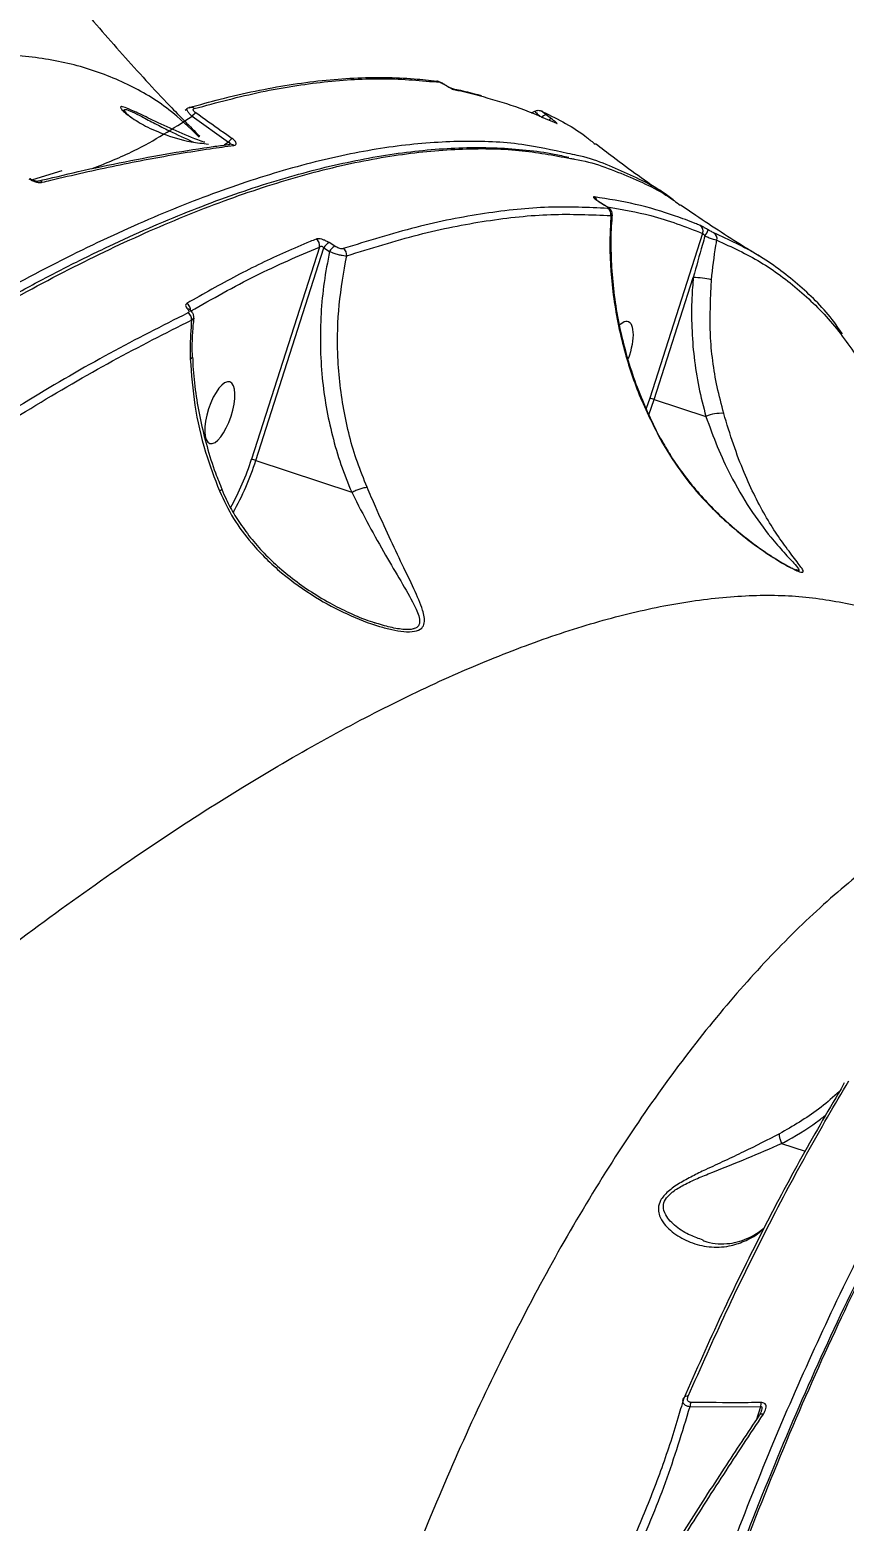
# Model space of a CAD drawing. Header units: millimetres. Extents: x -6028 to 5958, y -6064 to 4137.
# Drawn here: x 582.9 to 700.4, y -1043.1 to -827.9 of the extents above; entities that cross this region are included whole.
import ezdxf

# ---------------------------------------------------------------- set-up
doc = ezdxf.new("R2010")
doc.units = ezdxf.units.MM
for name, color, linetype in [('DIKOM_ОБЪЕКТ', 7, 'Continuous'), ('DIKOM_РАЗМЕР_ЗОНА', 7, 'Continuous'), ('DIKOM_РАЗМЕР_ОБЪЕКТА', 7, 'Continuous')]:
    doc.layers.add(name, color=color, linetype=linetype)
doc.styles.add('style1', font='arial.ttf', dxfattribs={"width": 0.8})
doc.dimstyles.new('1-50', dxfattribs={"dimtxt": 300, "dimasz": 200, "dimexe": 100, "dimexo": 0, "dimgap": 100, "dimtad": 1, "dimtxsty": 'style1', "dimcen": 200, "dimclrd": 7, "dimclre": 7, "dimclrt": 7, "dimadec": 1, "dimazin": 2, "dimtfac": 1, "dimtmove": 0, "dimatfit": 2, "dimfxl": 0, "dimlwd": 25, "dimlwe": 18, "dimarcsym": 0})

# ---------------------------------------------------------------- blocks, each defined once
blk = doc.blocks.new('*D9')
at = {"layer": 'Defpoints', "color": 0, "transparency": 16777216}
for p in [(-6027.56, 1459.58), (4556.58, 1382.7), (4556.58, -5964.37)]:
    blk.add_point(p, dxfattribs=at)
at = {"layer": 'DIKOM_РАЗМЕР_ЗОНА', "color": 7, "lineweight": 18, "transparency": 16777216}
for p, q in [((-6027.56, 1459.58), (-6027.56, -6064.37)), ((4556.58, 1382.7), (4556.58, -6064.37))]:
    blk.add_line(p, q, dxfattribs=at)
at = {"layer": 'DIKOM_РАЗМЕР_ЗОНА', "color": 7, "lineweight": 25, "transparency": 16777216}
blk.add_line((-5827.56, -5964.37), (4356.58, -5964.37), dxfattribs=at)
at = {"layer": 'DIKOM_РАЗМЕР_ЗОНА', "color": 7, "transparency": 16777216}
for points in [[(-5827.56, -5931.03), (-5827.56, -5997.7), (-6027.56, -5964.37)], [(4356.58, -5931.03), (4356.58, -5997.7), (4556.58, -5964.37)]]:
    blk.add_solid(points, dxfattribs=at)
at = {"layer": 'DIKOM_РАЗМЕР_ЗОНА', "color": 7, "transparency": 16777216, "insert": (157.08, -5711.2), "char_height": 300, "attachment_point": 5, "style": 'style1'}
blk.add_mtext('10600', dxfattribs=at)
blk = doc.blocks.new('*D11')
at = {"layer": 'Defpoints', "color": 0, "transparency": 16777216}
for p in [(259.43, 2965.58), (1920.55, -3002.33), (4022.59, -3002.33)]:
    blk.add_point(p, dxfattribs=at)
at = {"layer": 'DIKOM_РАЗМЕР_ОБЪЕКТА', "color": 7, "lineweight": 18, "transparency": 16777216}
for p, q in [((259.43, 2965.58), (4122.59, 2965.58)), ((1920.55, -3002.33), (4122.59, -3002.33))]:
    blk.add_line(p, q, dxfattribs=at)
at = {"layer": 'DIKOM_РАЗМЕР_ОБЪЕКТА', "color": 7, "lineweight": 25, "transparency": 16777216}
blk.add_line((4022.59, 2765.58), (4022.59, -2802.33), dxfattribs=at)
at = {"layer": 'DIKOM_РАЗМЕР_ОБЪЕКТА', "color": 7, "transparency": 16777216}
for points in [[(3989.25, 2765.58), (4055.92, 2765.58), (4022.59, 2965.58)], [(3989.25, -2802.33), (4055.92, -2802.33), (4022.59, -3002.33)]]:
    blk.add_solid(points, dxfattribs=at)
at = {"layer": 'DIKOM_РАЗМЕР_ОБЪЕКТА', "color": 7, "transparency": 16777216, "insert": (3769.41, -24.42), "char_height": 300, "attachment_point": 5, "rotation": 90, "style": 'style1'}
blk.add_mtext('6000', dxfattribs=at)
blk = doc.blocks.new('*D12')
at = {"layer": 'Defpoints', "color": 0, "transparency": 16777216}
for p in [(3056.58, 1987.9), (-4027.97, 676.5), (3056.58, -3714.77)]:
    blk.add_point(p, dxfattribs=at)
at = {"layer": 'DIKOM_РАЗМЕР_ОБЪЕКТА', "color": 7, "lineweight": 18, "transparency": 16777216}
for p, q in [((3056.58, 1987.9), (3056.58, -3814.77)), ((-4027.97, 676.5), (-4027.97, -3814.77))]:
    blk.add_line(p, q, dxfattribs=at)
at = {"layer": 'DIKOM_РАЗМЕР_ОБЪЕКТА', "color": 7, "lineweight": 25, "transparency": 16777216}
blk.add_line((-3827.97, -3714.77), (2856.58, -3714.77), dxfattribs=at)
at = {"layer": 'DIKOM_РАЗМЕР_ОБЪЕКТА', "color": 7, "transparency": 16777216}
for points in [[(-3827.97, -3681.44), (-3827.97, -3748.11), (-4027.97, -3714.77)], [(2856.58, -3681.44), (2856.58, -3748.11), (3056.58, -3714.77)]]:
    blk.add_solid(points, dxfattribs=at)
at = {"layer": 'DIKOM_РАЗМЕР_ОБЪЕКТА', "color": 7, "transparency": 16777216, "insert": (20, -3461.6), "char_height": 300, "attachment_point": 5, "style": 'style1'}
blk.add_mtext('7100', dxfattribs=at)

msp = doc.modelspace()

# ---------------------------------------------------------------- linework, layer by layer
at = {"layer": 'DIKOM_ОБЪЕКТ', "color": 7, "linetype": 'Continuous', "lineweight": 15}
for p, q in [((596.839, -839.899), (596.801, -839.855)), ((605.307, -839.484), (605.558, -839.322)), ((606.315, -840.395), (611.558, -844.106)), ((655.293, -839.915), (655.758, -839.644)), ((658.178, -840.761), (657.397, -840.177)), ((658.715, -841.312), (658.714, -841.311)), ((611.558, -844.106), (610.964, -844.55)), ((611.77, -844.424), (611.75, -844.427)), ((587.55, -848.278), (583.291, -849.555)), ((664.998, -852.71), (665.826, -853.218)), ((665.045, -852.723), (664.998, -852.71)), ((665.873, -853.231), (665.826, -853.218)), ((626.899, -859.137), (626.103, -858.624)), ((679.962, -857.288), (672.355, -881.046)), ((624.706, -859.253), (614.903, -889.869)), ((615.525, -890.064), (625.35, -859.381)), ((625.35, -859.381), (626.148, -859.895)), ((672.978, -881.239), (678.612, -863.644)), ((606.336, -875.169), (606.336, -875.16)), ((672.355, -881.046), (671.841, -882.552)), ((672.202, -883.455), (672.978, -881.239)), ((672.978, -881.239), (680.438, -883.71)), ((674.12, -887.308), (674.119, -887.307)), ((615.525, -890.064), (629.35, -894.644)), ((693.506, -905.858), (693.416, -905.829)), ((699.679, -981.164), (699.368, -981.423)), ((691.352, -988.62), (694.74, -989.742)), ((677.186, -1025.522), (677.142, -1025.691)), ((678.15, -1026.579), (688.308, -1026.615)), ((688.308, -1026.615), (687.68, -1028.576))]:
    msp.add_line(p, q, dxfattribs=at)
at = {"layer": 'DIKOM_ОБЪЕКТ', "color": 7, "linetype": 'Continuous', "lineweight": 15, "flags": 128}
for points in [[(656.92, -839.738), (656.798, -839.659), (656.761, -839.641)], [(658.867, -841.403), (658.734, -841.321), (658.715, -841.311)], [(674.119, -887.307), (674.104, -887.309), (674.04, -887.334)], [(700.376, -979.874), (700.333, -979.966), (700.304, -980.078)]]:
    msp.add_lwpolyline(points, dxfattribs=at)
at = {"layer": 'DIKOM_ОБЪЕКТ', "color": 7, "linetype": 'Continuous', "lineweight": 15}
for centre, radius, start, end in [((641.527, -836.188), 0.888, 52.8173, 83.45751), ((643.574, -837.196), 0.853, 52.48831, 76.71149), ((606.125, -839.945), 0.843, 52.17759, 106.53145), ((607.605, -841.322), 1.589, 117.4212, 144.30346), ((657.569, -841.15), 0.988, 99.99153, 149.99156), ((658.193, -841.309), 0.548, 91.66595, 138.59254), ((612.863, -845.008), 1.586, 118.50324, 145.33069), ((611.865, -845.177), 0.759, 50.50156, 97.19759), ((584.237, -850.44), 0.715, 47.22985, 102.37514), ((663.824, -852.812), 0.955, 19.33619, 56.96945), ((665.736, -854.534), 1.014, 349.1266, 57.07131), ((679.051, -856.946), 0.972, 339.40411, 55.99058), ((623.622, -859.045), 1.103, 349.13551, 57.57238), ((626.86, -860.131), 1.686, 116.66799, 153.58788), ((676.009, -854.864), 5.126, 326.75528, 338.08723), ((681.067, -858.045), 0.972, 346.7331, 57.20555), ((627.656, -860.639), 1.681, 116.75981, 153.76501), ((627.528, -860.416), 1.109, 354.67206, 57.02121), ((677.681, -881.934), 18.313, 78.77656, 87.08628), ((604.989, -868.37), 1.134, 352.50307, 59.13936), ((605.72, -868.67), 0.477, 47.06125, 96.20752), ((605.084, -869.746), 1.168, 357.90807, 57.05387), ((606.002, -875.056), 0.352, 279.19197, 341.29011), ((668.824, -893.578), 13.019, 71.39346, 74.26502), ((682.617, -888.684), 5.43, 85.87673, 113.66115), ((578.39, -878.291), 38.304, 330.98344, 342.40609), ((577.947, -878.148), 39.422, 330.50087, 342.40544), ((610.091, -906.287), 17.108, 71.47932, 73.66424), ((677.764, -1025.694), 0.627, 78.93902, 150.45938), ((680.194, -1026.65), 2.045, 160.61352, 178.01578), ((690.338, -1026.634), 2.03, 161.95263, 179.46188), ((688.555, -1028.174), 0.518, 70.64815, 138.95235)]:
    msp.add_arc(centre, radius, start, end, dxfattribs=at)
at = {"layer": 'DIKOM_ОБЪЕКТ', "color": 7, "linetype": 'Continuous', "lineweight": 15, "extrusion": (0, 0, -1)}
for start_param, end_param in [(2.5263926, 2.9597107), (2.9597107, 4.8134048)]:
    msp.add_ellipse((667.748, -874.424), major_axis=(-1.441, -4.436), ratio=0.3666354, start_param=start_param, end_param=end_param, dxfattribs=at)
msp.add_ellipse((610.325, -883.156), major_axis=(-1.441, -4.436), ratio=0.3666354, dxfattribs=at)
at = {"layer": 'DIKOM_ОБЪЕКТ', "color": 7, "linetype": 'Continuous', "lineweight": 15}
for points, knots in [([(568.723, -795.845), (569.584, -797.145), (572.309, -801.258), (577.161, -807.98), (583.269, -816.018), (589.636, -823.858), (596.252, -831.492), (602.174, -837.975), (605.982, -841.819), (607.419, -843.271)], [0, 0, 0, 0, 0.0758351, 0.2398952, 0.40438, 0.5692233, 0.7343637, 0.8997258, 1, 1, 1, 1]), ([(607.348, -843.382), (605.927, -842.01), (602.792, -838.98), (597.059, -835.602), (590.328, -833.026), (583.015, -831.649), (575.244, -831.372), (567.082, -832.114), (558.306, -833.877), (548.921, -836.692), (538.943, -840.569), (528.653, -845.389), (518.102, -851.085), (507.345, -857.579), (496.147, -865), (484.519, -873.378), (472.511, -882.632), (464.29, -889.499), (460.182, -892.932)], [0, 0, 0, 0, 0.0539819, 0.1191354, 0.1852241, 0.2513138, 0.3133856, 0.375507, 0.43758, 0.5014618, 0.5653949, 0.6292777, 0.6902275, 0.7512212, 0.8121712, 0.8747653, 0.9374064, 1, 1, 1, 1]), ([(605.891, -839.151), (607.392, -838.724), (610.63, -837.802), (615.438, -836.71), (620.341, -835.808), (625.084, -835.185), (629.673, -834.83), (634.107, -834.753), (638.104, -834.902), (640.55, -835.202), (641.627, -835.335)], [0, 0, 0, 0, 0.1133804, 0.2445721, 0.3756015, 0.5062156, 0.6364442, 0.7667116, 0.8973132, 1, 1, 1, 1]), ([(606.641, -839.279), (609.884, -838.41), (616.369, -836.672), (625.468, -835.294), (634.125, -834.753), (639.417, -835.239), (642.064, -835.481)], [0, 0, 0, 0, 0.2486174, 0.497234, 0.7486153, 1, 1, 1, 1]), ([(641.641, -835.31), (641.711, -835.322), (641.888, -835.353), (642.185, -835.475), (642.591, -835.686), (642.91, -835.897), (643.053, -835.991)], [0, 0, 0, 0, 0.13881096, 0.35339961, 0.70999345, 1, 1, 1, 1]), ([(642.064, -835.481), (642.081, -835.484), (642.143, -835.496), (642.315, -835.565), (642.594, -835.711), (642.803, -835.843), (642.907, -835.909)], [0, 0, 0, 0, 0.108452, 0.3983734, 0.6996823, 1, 1, 1, 1]), ([(642.906, -835.891), (642.941, -835.914), (643.106, -836.024), (643.369, -836.177), (643.617, -836.304), (643.739, -836.356), (643.78, -836.369), (643.76, -836.364), (643.751, -836.362)], [0, 0, 0, 0, 0.08400119, 0.3937027, 0.63042458, 0.79933097, 0.91148368, 1, 1, 1, 1]), ([(642.907, -835.909), (643.054, -836.002), (643.348, -836.188), (643.744, -836.395), (643.981, -836.492), (644.073, -836.514), (644.093, -836.519)], [0, 0, 0, 0, 0.3053958, 0.6114798, 0.9125267, 1, 1, 1, 1]), ([(643.752, -836.364), (643.835, -836.38), (645.325, -836.658), (646.71, -837.042), (648.017, -837.405)], [0, 0, 0, 0, 0.0557591, 1, 1, 1, 1]), ([(644.093, -836.519), (644.353, -836.576), (645.651, -836.859), (647.091, -837.171), (648.177, -837.515), (648.305, -837.555)], [0, 0, 0, 0, 0.1806018, 0.9031321, 1, 1, 1, 1]), ([(596.907, -839.206), (596.601, -839.105), (595.967, -838.896), (595.976, -839.191), (596.415, -839.669), (596.84, -840.081), (597.211, -840.311), (597.267, -840.345)], [0, 0, 0, 0, 0.2370507, 0.4907782, 0.7242651, 0.9584593, 1, 1, 1, 1]), ([(608.161, -844.148), (607.982, -844.087), (606.547, -843.596), (603.984, -842.491), (600.833, -841.063), (598.353, -839.83), (597.33, -839.388), (596.907, -839.206)], [0, 0, 0, 0, 0.0410818, 0.3300131, 0.6171152, 0.8416577, 1, 1, 1, 1]), ([(605.55, -839.309), (605.58, -839.284), (605.684, -839.197), (605.81, -839.164), (605.899, -839.141)], [0, 0, 0, 0, 0.2869814, 1, 1, 1, 1]), ([(606.874, -839.911), (606.829, -839.877), (606.714, -839.79), (606.566, -839.637), (606.483, -839.478), (606.499, -839.345), (606.591, -839.303), (606.641, -839.279)], [0, 0, 0, 0, 0.1208125, 0.3074856, 0.522975, 0.7373594, 1, 1, 1, 1]), ([(648.305, -837.555), (650.106, -838.078), (653.841, -839.161), (657.152, -840.638), (658.867, -841.403)], [0, 0, 0, 0, 0.482048, 1, 1, 1, 1]), ([(591.934, -847.943), (593.972, -847.124), (599.027, -845.091), (603.591, -842.15), (606.315, -840.395)], [0, 0, 0, 0, 0.4032102, 1, 1, 1, 1]), ([(596.801, -839.855), (596.697, -839.747), (596.528, -839.571), (596.519, -839.397), (596.747, -839.346), (597.686, -839.73), (599.132, -840.471), (600.958, -841.429), (603.433, -842.712), (605.341, -843.575), (606.527, -844.111)], [0, 0, 0, 0, 0.0719913, 0.1176269, 0.2297379, 0.3326725, 0.4570281, 0.6057136, 0.7549392, 1, 1, 1, 1]), ([(596.749, -839.857), (596.748, -839.856), (596.73, -839.832), (596.82, -839.936), (597.056, -840.148), (597.349, -840.369), (597.527, -840.502)], [0, 0, 0, 0, 0.0065017, 0.2396196, 0.5401506, 1, 1, 1, 1]), ([(597.267, -840.345), (597.902, -840.78), (599.226, -841.684), (602.294, -843.033), (605.374, -844.027), (607.839, -844.298), (608.682, -844.391)], [0, 0, 0, 0, 0.2452352, 0.5107508, 0.8326286, 1, 1, 1, 1]), ([(605.558, -839.322), (605.539, -839.328), (605.481, -839.347), (605.571, -839.542), (605.815, -839.871), (606.1, -840.182), (606.278, -840.358), (606.315, -840.395)], [0, 0, 0, 0, 0.1303452, 0.4108409, 0.6778408, 0.933157, 1, 1, 1, 1]), ([(612.106, -843.614), (611.58, -843.248), (609.826, -842.027), (608.09, -840.783), (606.874, -839.911)], [0, 0, 0, 0, 0.2996338, 1, 1, 1, 1]), ([(655.781, -839.682), (655.778, -839.678), (655.756, -839.65), (655.861, -839.758), (656.102, -840.008), (656.336, -840.259), (656.478, -840.407), (656.481, -840.409)], [0, 0, 0, 0, 0.0507711, 0.3674561, 0.6807506, 0.9942371, 1, 1, 1, 1]), ([(655.776, -839.671), (655.856, -839.631), (656.009, -839.553), (656.252, -839.522), (656.462, -839.538), (656.625, -839.583), (656.718, -839.62), (656.754, -839.638), (656.76, -839.642)], [0, 0, 0, 0, 0.246223, 0.4720719, 0.666447, 0.8308224, 0.9709714, 1, 1, 1, 1]), ([(657.397, -840.177), (657.329, -840.125), (657.183, -840.015), (657.006, -839.871), (656.887, -839.763), (656.849, -839.71), (656.896, -839.728), (656.92, -839.738)], [0, 0, 0, 0, 0.1798511, 0.3801188, 0.58109, 0.7906818, 1, 1, 1, 1]), ([(656.92, -839.738), (659.133, -840.828), (661.81, -842.147), (664.057, -844.093), (664.447, -844.431)], [0, 0, 0, 0, 0.8263684, 1, 1, 1, 1]), ([(658.867, -841.403), (658.909, -841.42), (658.993, -841.453), (658.944, -841.379), (658.767, -841.219), (658.498, -841.003), (658.279, -840.838), (658.178, -840.761)], [0, 0, 0, 0, 0.21315013, 0.42649833, 0.63059698, 0.82891645, 1, 1, 1, 1]), ([(387.788, -1045.019), (390.591, -1041.556), (398.141, -1032.227), (410.558, -1017.44), (425.017, -1000.849), (439.664, -984.719), (454.452, -969.119), (469.332, -954.119), (483.977, -940.049), (498.341, -926.936), (512.387, -914.783), (526.344, -903.394), (540.159, -892.842), (553.779, -883.185), (566.904, -874.636), (579.501, -867.197), (591.548, -860.848), (603.243, -855.485), (614.527, -851.17), (625.35, -847.947), (635.48, -845.876), (644.876, -844.971), (653.405, -845.065), (658.481, -846.016), (660.924, -846.473)], [0, 0, 0, 0, 0.0270967, 0.0729981, 0.1189345, 0.1648358, 0.2120704, 0.2593436, 0.3065779, 0.3524793, 0.3984159, 0.4443172, 0.4915518, 0.5388248, 0.5860592, 0.6319598, 0.6778961, 0.7237966, 0.7710307, 0.8183032, 0.8655372, 0.9114381, 0.9573746, 1, 1, 1, 1]), ([(471.765, -950.986), (473.087, -949.696), (476.803, -946.071), (482.888, -940.313), (490.008, -933.71), (497.075, -927.329), (504.07, -921.175), (510.989, -915.255), (517.837, -909.564), (524.615, -904.101), (531.327, -898.862), (537.973, -893.847), (544.556, -889.053), (551.077, -884.481), (557.539, -880.129), (563.94, -875.998), (570.264, -872.099), (576.487, -868.448), (582.584, -865.06), (588.549, -861.938), (594.386, -859.08), (600.096, -856.484), (605.684, -854.149), (611.149, -852.074), (616.493, -850.26), (621.719, -848.705), (626.826, -847.411), (631.817, -846.377), (636.68, -845.607), (641.399, -845.103), (645.952, -844.872), (650.335, -844.908), (654.535, -845.227), (657.975, -845.684), (659.95, -846.141), (660.642, -846.301)], [0, 0, 0, 0, 0.0173391, 0.0487132, 0.0801576, 0.1114969, 0.1426816, 0.173748, 0.2047323, 0.2356692, 0.2665945, 0.2975397, 0.3285326, 0.3596076, 0.3908014, 0.4221488, 0.4536228, 0.4850581, 0.5163219, 0.5474591, 0.5785047, 0.6094944, 0.6404632, 0.6714451, 0.702464, 0.7335524, 0.7647453, 0.7960744, 0.8275515, 0.8590141, 0.8903155, 0.9214506, 0.9524475, 0.9833327, 1, 1, 1, 1]), ([(660.491, -845.759), (658.318, -845.268), (653.53, -844.188), (645.314, -843.853), (636.033, -844.505), (626.093, -846.334), (615.546, -849.274), (604.424, -853.318), (592.783, -858.44), (580.676, -864.62), (568.718, -871.514), (556.99, -878.954), (545.562, -886.775), (533.856, -895.348), (521.926, -904.63), (509.881, -914.536), (497.748, -925.039), (486.833, -934.913), (479.918, -941.455), (477.101, -944.121)], [0, 0, 0, 0, 0.053949, 0.118869, 0.1835843, 0.2482998, 0.3132195, 0.3782427, 0.4432665, 0.5081857, 0.5729015, 0.6285527, 0.6844995, 0.7405128, 0.7965254, 0.8524724, 0.9073622, 0.9622527, 1, 1, 1, 1]), ([(584.074, -849.757), (586.017, -849.287), (590.288, -848.252), (596.675, -846.909), (603.246, -845.697), (608.268, -844.88), (611.038, -844.538), (611.752, -844.45)], [0, 0, 0, 0, 0.2003197, 0.4402664, 0.6792738, 0.9173723, 1, 1, 1, 1]), ([(584.723, -849.915), (585.124, -849.817), (587.131, -849.325), (592.293, -848.122), (600.031, -846.522), (607.18, -845.303), (611.209, -844.748), (612.348, -844.591)], [0, 0, 0, 0, 0.0413721, 0.206869, 0.5381531, 0.8694366, 1, 1, 1, 1]), ([(611.558, -844.106), (611.597, -844.115), (611.663, -844.131), (611.727, -844.175), (611.759, -844.222), (611.765, -844.279), (611.73, -844.37), (611.657, -844.458), (611.572, -844.51), (611.546, -844.526)], [0, 0, 0, 0, 0.1488188, 0.2480136, 0.3274616, 0.4341633, 0.5651412, 0.8670221, 1, 1, 1, 1]), ([(612.348, -844.591), (612.469, -844.559), (612.668, -844.505), (612.718, -844.291), (612.607, -844.055), (612.377, -843.814), (612.187, -843.674), (612.106, -843.614)], [0, 0, 0, 0, 0.3039248, 0.5023408, 0.7016951, 0.8732482, 1, 1, 1, 1]), ([(675.79, -852.528), (675.757, -852.5), (673.795, -850.853), (669.154, -848.657), (664.084, -846.421), (660.947, -845.843), (660.491, -845.759)], [0, 0, 0, 0, 0.0076887, 0.4645174, 0.9220751, 1, 1, 1, 1]), ([(664.533, -844.321), (665.365, -844.965), (668.563, -847.441), (672.223, -850.038), (675.055, -851.986), (675.407, -852.229)], [0, 0, 0, 0, 0.2351942, 0.9047563, 1, 1, 1, 1]), ([(660.924, -846.473), (661.116, -846.502), (664.068, -846.951), (669.072, -848.955), (674.15, -851.192), (676.436, -853.009), (676.724, -853.238)], [0, 0, 0, 0, 0.0313161, 0.4829073, 0.9348651, 1, 1, 1, 1]), ([(582.76, -849.394), (582.916, -849.487), (583.225, -849.673), (583.747, -849.859), (584.284, -849.969), (584.57, -849.934), (584.723, -849.915)], [0, 0, 0, 0, 0.2321762, 0.4639382, 0.7139602, 1, 1, 1, 1]), ([(582.924, -849.358), (582.933, -849.365), (583.003, -849.417), (583.19, -849.517), (583.472, -849.639), (583.761, -849.719), (583.971, -849.748), (584.081, -849.742), (584.081, -849.742), (584.081, -849.742)], [0, 0, 0, 0, 0.0222223, 0.1781132, 0.3669572, 0.5840036, 0.7685379, 0.9182715, 1, 1, 1, 1]), ([(664.345, -852.011), (664.292, -852.011), (664.187, -852.01), (664.217, -852.115), (664.386, -852.287), (664.66, -852.495), (664.891, -852.642), (664.998, -852.71)], [0, 0, 0, 0, 0.2131192, 0.4264466, 0.6306406, 0.8289423, 1, 1, 1, 1]), ([(679.595, -856.14), (679.361, -856.043), (678.191, -855.557), (675.133, -854.416), (670.33, -852.983), (666.341, -852.336), (664.345, -852.011)], [0, 0, 0, 0, 0.0480623, 0.2403226, 0.6198802, 1, 1, 1, 1]), ([(666.287, -853.683), (663.472, -853.554), (657.841, -853.295), (648.561, -854.275), (638.73, -856.184), (631.665, -858.385), (628.132, -859.485)], [0, 0, 0, 0, 0.2484761, 0.4969536, 0.748477, 1, 1, 1, 1]), ([(664.538, -852.364), (664.54, -852.366), (664.545, -852.371), (664.601, -852.42), (664.726, -852.516), (664.861, -852.605), (664.937, -852.655)], [0, 0, 0, 0, 0.1408266, 0.352333, 0.6318144, 1, 1, 1, 1]), ([(664.937, -852.655), (664.938, -852.656), (664.969, -852.678), (665.01, -852.701), (665.05, -852.724)], [0, 0, 0, 0, 0.0251875, 1, 1, 1, 1]), ([(665.046, -852.723), (665.238, -852.842), (665.514, -853.012), (665.79, -853.18), (665.873, -853.23)], [0, 0, 0, 0, 0.7001212, 1, 1, 1, 1]), ([(665.826, -853.218), (665.899, -853.264), (666.053, -853.361), (666.235, -853.496), (666.352, -853.607), (666.379, -853.679), (666.318, -853.682), (666.287, -853.683)], [0, 0, 0, 0, 0.17980399, 0.38006434, 0.58107337, 0.79064061, 1, 1, 1, 1]), ([(665.868, -853.232), (665.996, -853.313), (666.314, -853.515), (666.609, -853.755), (666.83, -854.135), (666.904, -854.4), (666.879, -854.552), (666.872, -854.594)], [0, 0, 0, 0, 0.2376013, 0.5922865, 0.7670764, 0.9350648, 1, 1, 1, 1]), ([(666.222, -853.463), (668.335, -853.823), (673.066, -854.629), (677.505, -856.341), (679.962, -857.288)], [0, 0, 0, 0, 0.44664, 1, 1, 1, 1]), ([(676.776, -853.164), (677.351, -853.555), (680.373, -855.612), (684.158, -858.103), (687.379, -860.063), (688.135, -860.522)], [0, 0, 0, 0, 0.1523734, 0.801311, 1, 1, 1, 1]), ([(628.633, -860.519), (632.118, -859.432), (639.089, -857.257), (648.877, -855.338), (658.192, -854.335), (663.885, -854.595), (666.732, -854.725)], [0, 0, 0, 0, 0.2484751, 0.4969494, 0.7484739, 1, 1, 1, 1]), ([(666.732, -854.725), (666.675, -855.771), (666.478, -859.38), (666.84, -865.731), (668.308, -873.369), (670.667, -880.686), (672.908, -885.103), (674.04, -887.334)], [0, 0, 0, 0, 0.09530183, 0.32893972, 0.56800863, 0.78179071, 1, 1, 1, 1]), ([(666.917, -854.602), (666.867, -855.147), (666.7, -857.001), (666.71, -860.224), (666.94, -864.241), (667.469, -868.264), (668.268, -872.247), (669.339, -876.161), (670.66, -879.986), (672.259, -883.692), (673.431, -886.132), (674.118, -887.295), (674.124, -887.305)], [0, 0, 0, 0, 0.0498335, 0.1696815, 0.289538, 0.4094077, 0.5290951, 0.6471912, 0.764824, 0.8821439, 0.9990262, 1, 1, 1, 1]), ([(666.732, -854.725), (666.814, -854.7), (666.906, -854.672), (666.877, -854.608), (666.874, -854.6)], [0, 0, 0, 0, 0.8860702, 1, 1, 1, 1]), ([(680.765, -856.777), (680.615, -856.689), (680.314, -856.514), (679.923, -856.299), (679.697, -856.185), (679.614, -856.148), (679.595, -856.14)], [0, 0, 0, 0, 0.3053743, 0.6114656, 0.9125135, 1, 1, 1, 1]), ([(624.214, -858.114), (623.921, -858.232), (622.456, -858.822), (618.656, -860.459), (612.757, -863.288), (607.967, -866.027), (605.571, -867.397)], [0, 0, 0, 0, 0.0480661, 0.240328, 0.6198805, 1, 1, 1, 1]), ([(626.103, -858.624), (625.967, -858.543), (625.695, -858.381), (625.232, -858.195), (624.803, -858.084), (624.444, -858.053), (624.289, -858.094), (624.214, -858.114)], [0, 0, 0, 0, 0.2064381, 0.413405, 0.6142533, 0.8134909, 1, 1, 1, 1]), ([(680.296, -857.674), (680.177, -858.083), (679.597, -860.068), (679.048, -862.061), (678.612, -863.644)], [0, 0, 0, 0, 0.2060666, 1, 1, 1, 1]), ([(679.962, -857.288), (679.967, -857.293), (679.993, -857.315), (680.061, -857.386), (680.173, -857.516), (680.255, -857.621), (680.296, -857.674)], [0, 0, 0, 0, 0.0803495, 0.3667068, 0.6762323, 1, 1, 1, 1]), ([(680.296, -857.674), (680.511, -857.755), (680.94, -857.916), (681.498, -858.111), (681.85, -858.225), (681.972, -858.257), (682.013, -858.268)], [0, 0, 0, 0, 0.286495, 0.5730723, 0.8569735, 1, 1, 1, 1]), ([(681.594, -857.228), (681.579, -857.221), (681.524, -857.198), (681.361, -857.115), (681.085, -856.964), (680.872, -856.839), (680.765, -856.777)], [0, 0, 0, 0, 0.1085954, 0.3984345, 0.6995947, 1, 1, 1, 1]), ([(681.245, -863.971), (681.423, -862.316), (681.629, -860.407), (681.968, -858.52), (682.013, -858.268)], [0, 0, 0, 0, 0.8666284, 1, 1, 1, 1]), ([(700.125, -871.784), (699.636, -871.078), (697.738, -868.337), (693.709, -864.499), (688.098, -860.226), (683.762, -858.227), (681.594, -857.228)], [0, 0, 0, 0, 0.102922, 0.3997465, 0.6998747, 1, 1, 1, 1]), ([(682.013, -858.268), (684.153, -859.257), (688.431, -861.235), (694.05, -865.437), (699.116, -870.469), (701.917, -874.642), (703.318, -876.728)], [0, 0, 0, 0, 0.248615, 0.4972293, 0.7486158, 1, 1, 1, 1]), ([(606.113, -868.518), (609.252, -866.731), (615.538, -863.154), (621.647, -860.554), (624.706, -859.253)], [0, 0, 0, 0, 0.4993585, 1, 1, 1, 1]), ([(624.706, -859.253), (624.738, -859.222), (624.8, -859.162), (624.923, -859.126), (625.024, -859.136), (625.109, -859.163), (625.172, -859.198), (625.266, -859.271), (625.313, -859.332), (625.35, -859.381)], [0, 0, 0, 0, 0.2066341, 0.4048905, 0.5395558, 0.5906104, 0.7294665, 0.7856698, 1, 1, 1, 1]), ([(626.148, -859.895), (625.864, -861.38), (625.298, -864.349), (624.87, -868.902), (624.771, -873.502), (625.114, -879.43), (626.126, -885.184), (627.728, -890.66), (628.809, -893.316), (629.35, -894.644)], [0, 0, 0, 0, 0.1264504, 0.2528999, 0.3828686, 0.5128359, 0.753109, 0.8765568, 1, 1, 1, 1]), ([(626.148, -859.895), (626.349, -859.974), (626.752, -860.132), (627.407, -860.329), (627.998, -860.465), (628.407, -860.522), (628.574, -860.52), (628.633, -860.519)], [0, 0, 0, 0, 0.2223555, 0.4448555, 0.6638284, 0.8806107, 1, 1, 1, 1]), ([(628.132, -859.485), (628.093, -859.495), (628.001, -859.516), (627.785, -859.502), (627.498, -859.43), (627.181, -859.305), (626.993, -859.193), (626.899, -859.137)], [0, 0, 0, 0, 0.148752, 0.3487267, 0.5573002, 0.7790579, 1, 1, 1, 1]), ([(631.566, -893.924), (631.082, -892.723), (629.63, -889.116), (627.998, -882.673), (627.194, -875.018), (627.368, -867.544), (628.209, -862.874), (628.633, -860.519)], [0, 0, 0, 0, 0.1161104, 0.3488615, 0.5873466, 0.7918659, 1, 1, 1, 1]), ([(678.612, -863.644), (678.535, -864.624), (678.347, -867.035), (678.353, -870.883), (678.682, -875.193), (679.339, -879.494), (680.072, -882.305), (680.438, -883.71)], [0, 0, 0, 0, 0.1444219, 0.3552496, 0.5660796, 0.783039, 1, 1, 1, 1]), ([(683.008, -883.268), (682.678, -882.001), (681.712, -878.287), (680.857, -871.813), (681.115, -866.606), (681.245, -863.971)], [0, 0, 0, 0, 0.2035451, 0.5968366, 1, 1, 1, 1]), ([(605.719, -868.766), (601.984, -870.649), (594.514, -874.416), (582.76, -881.265), (570.654, -888.915), (562.277, -894.792), (558.088, -897.731)], [0, 0, 0, 0, 0.2486172, 0.497233, 0.748618, 1, 1, 1, 1]), ([(605.571, -867.397), (605.508, -867.45), (605.382, -867.557), (605.391, -867.804), (605.511, -868.027), (605.634, -868.159), (605.669, -868.196)], [0, 0, 0, 0, 0.2927199, 0.5849941, 0.8820452, 1, 1, 1, 1]), ([(605.669, -868.196), (605.707, -868.239), (605.803, -868.345), (605.873, -868.507), (605.861, -868.667), (605.767, -868.733), (605.719, -868.766)], [0, 0, 0, 0, 0.1835841, 0.4626626, 0.7309814, 1, 1, 1, 1]), ([(606.013, -868.286), (606.011, -868.284), (606.007, -868.278), (606.032, -868.306), (606.049, -868.325)], [0, 0, 0, 0, 0.3242119, 1, 1, 1, 1]), ([(606.035, -868.332), (606.155, -868.464), (606.382, -868.711), (606.541, -869.135), (606.517, -869.398), (606.508, -869.498)], [0, 0, 0, 0, 0.41224001, 0.7768154, 1, 1, 1, 1]), ([(558.687, -898.721), (562.824, -895.817), (571.098, -890.009), (583.149, -882.381), (594.936, -875.499), (602.48, -871.692), (606.251, -869.789)], [0, 0, 0, 0, 0.2486147, 0.4972309, 0.7486146, 1, 1, 1, 1]), ([(606.251, -869.789), (606.143, -871.186), (605.997, -873.057), (606.046, -874.93), (606.058, -875.404)], [0, 0, 0, 0, 0.746823, 1, 1, 1, 1]), ([(606.251, -869.789), (606.355, -869.738), (606.507, -869.663), (606.501, -869.544), (606.499, -869.506)], [0, 0, 0, 0, 0.6773293, 1, 1, 1, 1]), ([(606.556, -869.511), (606.486, -870.223), (606.318, -871.928), (606.273, -873.829), (606.336, -874.992), (606.345, -875.159)], [0, 0, 0, 0, 0.3803619, 0.9113564, 1, 1, 1, 1]), ([(606.058, -875.404), (606.228, -877.634), (606.57, -882.138), (608.041, -888.557), (609.556, -892.593), (610.255, -894.453)], [0, 0, 0, 0, 0.346005, 0.6987408, 1, 1, 1, 1]), ([(606.404, -875.166), (606.415, -875.598), (606.457, -877.312), (606.815, -880.334), (607.475, -884.209), (608.44, -888.064), (609.486, -891.426), (610.321, -893.455), (610.646, -894.248)], [0, 0, 0, 0, 0.0672617, 0.266593, 0.4671707, 0.6686514, 0.8706128, 1, 1, 1, 1]), ([(674.04, -887.334), (675.06, -888.994), (677.101, -892.317), (680.541, -896.226), (683.826, -899.349), (686.822, -901.794), (689.678, -903.804), (692.028, -905.224), (693.565, -906.001), (694.341, -906.259), (694.535, -906.137), (694.396, -905.794), (693.859, -905.019), (692.685, -903.526), (690.917, -901.14), (689.195, -898.399), (687.523, -895.32), (685.902, -891.785), (684.377, -887.795), (683.464, -884.776), (683.008, -883.268)], [0, 0, 0, 0, 0.0831705, 0.166451, 0.2235459, 0.2807546, 0.3376227, 0.3840071, 0.4157968, 0.4428537, 0.4698382, 0.4942486, 0.5187245, 0.5894286, 0.6603981, 0.7270825, 0.793944, 0.8605146, 0.9303309, 1, 1, 1, 1]), ([(680.438, -883.71), (680.973, -885.179), (682.063, -888.165), (684.176, -892.679), (686.774, -897.162), (689.453, -900.777), (691.716, -903.386), (693.259, -904.993), (693.908, -905.786), (693.89, -905.994), (693.588, -905.887), (693.506, -905.858)], [0, 0, 0, 0, 0.1264246, 0.2571054, 0.438565, 0.6253109, 0.743312, 0.8633005, 0.9419874, 0.9841679, 1, 1, 1, 1]), ([(674.135, -887.296), (674.555, -888.033), (675.484, -889.665), (677.186, -892.089), (679.207, -894.612), (681.494, -897.08), (683.86, -899.302), (686.127, -901.187), (688.111, -902.668), (689.474, -903.609), (690.155, -904.031), (690.274, -904.105)], [0, 0, 0, 0, 0.1050983, 0.2329985, 0.3673542, 0.5081535, 0.6551581, 0.7779472, 0.88399, 0.9797739, 1, 1, 1, 1]), ([(610.255, -894.453), (610.897, -895.799), (612.184, -898.495), (615.201, -902.508), (619.147, -906.393), (623.847, -909.735), (628.644, -912.314), (632.404, -913.765), (635.156, -914.495), (636.9, -914.784), (638.487, -914.789), (639.521, -914.334), (639.868, -913.549), (639.836, -912.65), (639.426, -911.075), (638.379, -908.621), (636.627, -905.083), (634.76, -901.124), (633.038, -897.343), (631.97, -894.862), (631.566, -893.924)], [0, 0, 0, 0, 0.0640658, 0.1282377, 0.2170698, 0.3060309, 0.3833422, 0.4604811, 0.4901549, 0.519742, 0.5505454, 0.5816393, 0.6087105, 0.6342429, 0.6598492, 0.7316556, 0.8036992, 0.8790121, 0.954277, 1, 1, 1, 1]), ([(610.55, -894.284), (610.541, -894.296), (610.525, -894.317), (610.374, -894.395), (610.276, -894.442), (610.255, -894.453)], [0, 0, 0, 0, 0.4974599, 0.8904652, 1, 1, 1, 1]), ([(610.632, -894.25), (610.825, -894.718), (611.359, -896.013), (612.509, -898.053), (614.072, -900.389), (615.931, -902.662), (618.076, -904.83), (620.503, -906.908), (623.212, -908.861), (626.058, -910.585), (628.8, -911.975), (630.991, -912.924), (632.228, -913.322), (632.669, -913.465)], [0, 0, 0, 0, 0.048968, 0.1353467, 0.2269537, 0.3233143, 0.4235044, 0.5276381, 0.6398528, 0.756414, 0.8613873, 0.9505658, 1, 1, 1, 1]), ([(629.35, -894.644), (629.351, -894.644), (629.353, -894.645), (629.356, -894.645), (629.358, -894.644), (629.358, -894.644)], [0, 0, 0, 0, 0.445494, 0.8221673, 1, 1, 1, 1]), ([(629.358, -894.644), (629.557, -894.545), (629.954, -894.349), (630.587, -894.114), (631.111, -893.973), (631.418, -893.929), (631.54, -893.925), (631.566, -893.924)], [0, 0, 0, 0, 0.2524862, 0.5050176, 0.7575745, 0.948671, 1, 1, 1, 1]), ([(629.358, -894.644), (629.359, -894.645), (629.489, -894.9), (630.408, -896.742), (632.15, -900.04), (634.497, -904.206), (636.722, -907.967), (638.24, -910.569), (638.969, -912.26), (639.202, -913.191), (639.07, -913.932), (638.597, -914.264), (637.938, -914.454), (636.833, -914.496), (634.895, -914.163), (633.417, -913.708), (632.671, -913.478)], [0, 0, 0, 0, 0.00011113, 0.02455504, 0.17501932, 0.3287335, 0.47328116, 0.6206352, 0.66951007, 0.71925384, 0.76790843, 0.80792982, 0.81630392, 0.86431889, 0.93151001, 1, 1, 1, 1]), ([(690.274, -904.105), (690.585, -904.301), (691.257, -904.726), (692.159, -905.237), (692.9, -905.618), (693.323, -905.813), (693.519, -905.878), (693.502, -905.874), (693.501, -905.874)], [0, 0, 0, 0, 0.2202745, 0.4755544, 0.694296, 0.8653535, 0.9890258, 1, 1, 1, 1]), ([(639.421, -1274.353), (639.759, -1269.811), (640.669, -1257.573), (642.584, -1237.782), (645.289, -1215.114), (648.538, -1192.559), (652.334, -1170.2), (656.68, -1148.121), (661.478, -1126.808), (666.703, -1106.317), (672.318, -1086.684), (678.415, -1067.588), (684.992, -1049.121), (692.039, -1031.364), (699.401, -1014.707), (707.044, -999.183), (714.93, -984.796), (723.188, -971.313), (731.805, -958.821), (740.759, -947.388), (749.853, -937.265), (759.053, -928.46), (768.321, -920.931), (777.812, -914.622), (786.319, -909.989), (791.71, -908.024), (793.816, -907.256)], [0, 0, 0, 0, 0.0250711, 0.0675411, 0.1100439, 0.1525138, 0.1962176, 0.2399569, 0.2836604, 0.3261307, 0.3686333, 0.4111034, 0.4548071, 0.4985463, 0.5422501, 0.5847197, 0.6272217, 0.6696914, 0.7133944, 0.7571332, 0.8008366, 0.8433062, 0.8858089, 0.9282787, 0.9719823, 1, 1, 1, 1]), ([(792.991, -906.877), (791.328, -907.439), (786.416, -909.101), (778.318, -913.278), (768.738, -919.291), (759.3, -926.624), (750.032, -935.179), (740.954, -944.991), (732.077, -956.011), (723.427, -968.196), (715.044, -981.488), (706.966, -995.826), (699.586, -1010.462), (692.857, -1025.225), (686.732, -1039.955), (680.881, -1055.38), (675.329, -1071.43), (670.125, -1087.957), (665.281, -1104.919), (661.241, -1120.435), (658.899, -1130.437), (657.945, -1134.512)], [0, 0, 0, 0, 0.0300017, 0.088614, 0.1472262, 0.2057452, 0.2640796, 0.3224145, 0.3809334, 0.4395455, 0.4981582, 0.5566766, 0.6150118, 0.6651758, 0.7156068, 0.7660968, 0.8165873, 0.867018, 0.9164961, 0.9659742, 1, 1, 1, 1]), ([(486.404, -1046.556), (490.475, -1042.212), (498.615, -1033.525), (510.874, -1021.068), (523.14, -1009.067), (535.812, -997.195), (548.81, -985.582), (562.074, -974.349), (575.262, -963.807), (588.32, -954.026), (601.192, -945.061), (613.46, -937.196), (625.099, -930.402), (636.103, -924.629), (646.774, -919.708), (657.058, -915.696), (666.904, -912.63), (676.297, -910.533), (685.163, -909.471), (693.52, -909.447), (701.125, -910.631), (706.15, -911.959), (708.416, -913.177), (708.623, -913.288)], [0, 0, 0, 0, 0.045117, 0.0902341, 0.1357999, 0.1813661, 0.2317384, 0.2821496, 0.3325213, 0.3843781, 0.4362775, 0.4881332, 0.5369207, 0.5857453, 0.634532, 0.6847271, 0.7349627, 0.7851575, 0.8371679, 0.8891782, 0.9419356, 0.9946932, 1, 1, 1, 1]), ([(737.082, -932.408), (736.161, -932.573), (732.189, -933.284), (725.192, -935.878), (716.132, -940.225), (707.354, -945.882), (698.91, -952.601), (690.814, -960.293), (682.832, -969.148), (674.993, -979.183), (667.323, -990.386), (660.031, -1002.435), (653.124, -1015.243), (646.601, -1028.712), (640.31, -1043.13), (634.288, -1058.501), (628.525, -1074.734), (624.984, -1086.164), (623.215, -1091.876)], [0, 0, 0, 0, 0.020376, 0.0878443, 0.156281, 0.2247177, 0.2889954, 0.353323, 0.4176013, 0.483752, 0.5499566, 0.6161086, 0.6792231, 0.7423836, 0.8054989, 0.8703163, 0.9351827, 1, 1, 1, 1]), ([(740.552, -947.903), (740.438, -948.03), (737.311, -951.5), (731.37, -959.423), (722.775, -971.706), (714.476, -985.222), (706.482, -999.737), (698.828, -1015.259), (691.531, -1031.771), (684.598, -1049.229), (678.047, -1067.57), (671.907, -1086.706), (666.207, -1106.55), (661.302, -1125.754), (657.109, -1144.139), (653.531, -1161.566), (650.275, -1179.323), (647.315, -1197.58), (644.67, -1216.319), (642.367, -1235.514), (640.404, -1254.893), (639.414, -1267.928), (638.919, -1274.442)], [0, 0, 0, 0, 0.0021632, 0.0589362, 0.1157994, 0.1726629, 0.2294355, 0.2860298, 0.3426246, 0.3993981, 0.4562624, 0.5131265, 0.5699, 0.6264948, 0.6723535, 0.7182594, 0.7641655, 0.8100241, 0.8574917, 0.905012, 0.9525323, 1, 1, 1, 1]), ([(700.304, -980.078), (698.282, -983.528), (694.238, -990.427), (688.378, -1001.546), (682.662, -1013.173), (679.011, -1021.406), (677.186, -1025.522)], [0, 0, 0, 0, 0.249121, 0.498243, 0.7491199, 1, 1, 1, 1]), ([(677.885, -1025.079), (679.701, -1020.986), (683.332, -1012.799), (689.043, -1001.178), (694.925, -990.012), (699.004, -983.055), (701.044, -979.576)], [0, 0, 0, 0, 0.2491207, 0.4982418, 0.7491233, 1, 1, 1, 1]), ([(699.368, -981.423), (698.49, -982.185), (695.903, -984.431), (692.968, -986.111), (691.03, -987.221)], [0, 0, 0, 0, 0.3394288, 1, 1, 1, 1]), ([(691.352, -988.62), (691.454, -988.565), (693.197, -987.633), (695.414, -986.34), (697.341, -984.803), (697.791, -984.444)], [0, 0, 0, 0, 0.0453153, 0.7770012, 1, 1, 1, 1]), ([(691.03, -987.221), (689.331, -988.101), (686.756, -989.434), (683.142, -991.113), (680.654, -992.272), (678.46, -993.34), (676.577, -994.362), (674.876, -995.529), (673.81, -996.788), (673.516, -997.908), (673.647, -998.847), (674.079, -999.787), (674.807, -1000.71), (676.158, -1001.871), (678.172, -1002.97), (680.88, -1003.651), (683.509, -1003.579), (685.959, -1002.788), (687.627, -1001.921), (688.575, -1001.1), (688.775, -1000.927)], [0, 0, 0, 0, 0.0994111, 0.1506784, 0.201905, 0.2381352, 0.275008, 0.3135299, 0.3524056, 0.3862948, 0.4178931, 0.4502673, 0.4964142, 0.5426094, 0.6373319, 0.7358676, 0.836252, 0.9076791, 0.9805522, 1, 1, 1, 1]), ([(691.03, -987.221), (691.026, -987.24), (691.009, -987.328), (691.014, -987.569), (691.108, -988.022), (691.266, -988.417), (691.345, -988.614)], [0, 0, 0, 0, 0.065866, 0.3171875, 0.6585737, 1, 1, 1, 1]), ([(680.029, -1002.556), (679.418, -1002.347), (678.047, -1001.877), (676.083, -1000.682), (674.68, -999.242), (674.191, -997.833), (674.496, -996.703), (675.15, -995.985), (676.047, -995.274), (677.277, -994.544), (679.217, -993.644), (682.304, -992.383), (686.434, -990.762), (689.742, -989.331), (691.344, -988.615), (691.345, -988.614)], [0, 0, 0, 0, 0.0991838, 0.2226267, 0.3454248, 0.4163337, 0.4642726, 0.5118253, 0.5195159, 0.5749386, 0.6359024, 0.6970854, 0.8483555, 0.999875, 1, 1, 1, 1]), ([(691.345, -988.614), (691.346, -988.615), (691.347, -988.617), (691.35, -988.619), (691.352, -988.619), (691.352, -988.62)], [0, 0, 0, 0, 0.3002389, 0.706451, 1, 1, 1, 1]), ([(680.016, -1002.591), (680.193, -1002.661), (680.894, -1002.942), (682.176, -1003.119), (683.763, -1003.095), (685.27, -1002.775), (686.653, -1002.23), (687.82, -1001.598), (688.546, -1001.036), (688.836, -1000.811)], [0, 0, 0, 0, 0.0677483, 0.2688215, 0.4619626, 0.6237338, 0.7760059, 0.9106758, 1, 1, 1, 1]), ([(677.186, -1025.522), (676.925, -1026.439), (675.936, -1029.922), (673.958, -1035.908), (671.013, -1043.366), (667.986, -1050.021), (665.729, -1054.048), (664.775, -1055.75)], [0, 0, 0, 0, 0.0872045, 0.3312649, 0.5762442, 0.820918, 1, 1, 1, 1]), ([(677.142, -1025.691), (677.118, -1025.758), (677.047, -1025.948), (677.23, -1026.234), (677.63, -1026.476), (677.992, -1026.548), (678.15, -1026.579)], [0, 0, 0, 0, 0.1756906, 0.5027629, 0.7829487, 1, 1, 1, 1]), ([(677.128, -1025.688), (677.141, -1025.619), (677.16, -1025.514), (677.207, -1025.419), (677.224, -1025.387)], [0, 0, 0, 0, 0.6539029, 1, 1, 1, 1]), ([(678.265, -1025.971), (678.205, -1025.966), (678.081, -1025.955), (677.926, -1025.873), (677.816, -1025.731), (677.756, -1025.463), (677.833, -1025.235), (677.885, -1025.079)], [0, 0, 0, 0, 0.1212473, 0.2523502, 0.4115783, 0.5993741, 1, 1, 1, 1]), ([(688.408, -1026.005), (687.788, -1026.011), (684.69, -1026.039), (681.309, -1026.022), (678.549, -1025.976), (678.265, -1025.971)], [0, 0, 0, 0, 0.1831644, 0.9158767, 1, 1, 1, 1]), ([(688.727, -1027.686), (688.887, -1027.403), (689.115, -1027), (689.133, -1026.491), (689.016, -1026.216), (688.785, -1026.056), (688.575, -1026.007), (688.442, -1026.005), (688.408, -1026.005)], [0, 0, 0, 0, 0.4029602, 0.5733284, 0.7451128, 0.8533739, 0.9617509, 1, 1, 1, 1]), ([(642.523, -1082.706), (643.102, -1082.343), (645.335, -1080.942), (648.994, -1078.076), (653.289, -1073.929), (657.369, -1069.215), (661.228, -1064.004), (665.685, -1057.005), (670.307, -1048.233), (674.795, -1037.614), (677.033, -1030.255), (678.15, -1026.579)], [0, 0, 0, 0, 0.0310723, 0.1198395, 0.2089538, 0.2979295, 0.3968242, 0.4957427, 0.663632, 0.8319726, 1, 1, 1, 1]), ([(657.737, -1077.339), (659.055, -1075.012), (662.108, -1069.623), (666.962, -1061.372), (672.287, -1052.552), (677.675, -1043.908), (682.969, -1035.645), (686.484, -1030.367), (688.169, -1027.837)], [0, 0, 0, 0, 0.1332149, 0.3085682, 0.4842138, 0.6603437, 0.8371492, 1, 1, 1, 1]), ([(658.308, -1077.26), (658.604, -1076.735), (660.087, -1074.112), (663.962, -1067.348), (669.985, -1057.14), (676.741, -1046.154), (682.991, -1036.334), (686.815, -1030.568), (688.727, -1027.686)], [0, 0, 0, 0, 0.0299886, 0.1499473, 0.390055, 0.6301649, 0.8150819, 1, 1, 1, 1]), ([(688.16, -1027.83), (688.19, -1027.789), (688.288, -1027.651), (688.353, -1027.5), (688.367, -1027.445), (688.368, -1027.441)], [0, 0, 0, 0, 0.2854621, 0.94695776, 1, 1, 1, 1]), ([(688.308, -1026.615), (688.321, -1026.608), (688.348, -1026.595), (688.391, -1026.586), (688.423, -1026.59), (688.45, -1026.604), (688.476, -1026.631), (688.515, -1026.735), (688.498, -1026.95), (688.444, -1027.207), (688.385, -1027.379), (688.362, -1027.446)], [0, 0, 0, 0, 0.0417822, 0.0848497, 0.1282983, 0.1417733, 0.1885056, 0.2505694, 0.496391, 0.804056, 1, 1, 1, 1])]:
    msp.add_open_spline(points, degree=3, knots=knots, dxfattribs=at)

# ---------------------------------------------------------------- dimensions: what is measured, and where the dimension line sits
at = {"layer": 'DIKOM_РАЗМЕР_ЗОНА'}
dim = msp.add_linear_dim(base=(4556.575, -5964.368), p1=(-6027.562, 1459.576), p2=(4556.575, 1382.704), text='10600', dimstyle='1-50', dxfattribs=at)
dim.commit()
dim.dimension.update_dxf_attribs({"geometry": '*D9', "text_midpoint": (157.08, -5964.368), "dimtype": 160})
at = {"layer": 'DIKOM_РАЗМЕР_ОБЪЕКТА'}
dim = msp.add_linear_dim(base=(4022.586, -3002.33), p1=(259.433, 2965.575), p2=(1920.546, -3002.33), angle=90, text='6000', dimstyle='1-50', dxfattribs=at)
dim.commit()
dim.dimension.update_dxf_attribs({"geometry": '*D11', "text_midpoint": (4022.586, -24.423), "dimtype": 160})
dim = msp.add_linear_dim(base=(3056.575, -3714.774), p1=(-4027.972, 676.501), p2=(3056.575, 1987.897), text='7100', dimstyle='1-50', dxfattribs=at)
dim.commit()
dim.dimension.update_dxf_attribs({"geometry": '*D12', "text_midpoint": (20, -3714.774), "dimtype": 160})

doc.saveas('drawing.dxf')
